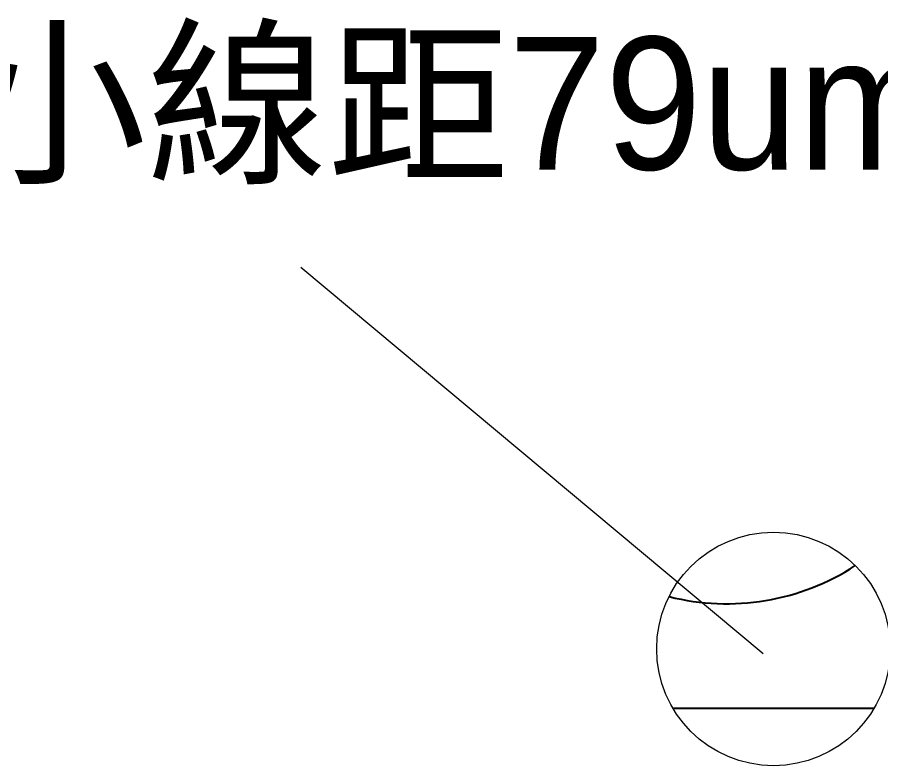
# Model space of a CAD drawing. Extents: x 1596 to 1844, y -134 to 41.
# Drawn here: x 1614.28 to 1627.3, y -86.15 to -74.86 of the extents above; entities that cross this region are included whole.
import ezdxf

# ---------------------------------------------------------------- set-up
doc = ezdxf.new("R2010")
doc.units = 0
doc.layers.add('gbr-dxf_layer0', color=7, linetype='Continuous')
doc.layers.add('備註', color=1, linetype='Continuous', lineweight=5)
doc.styles.get("Standard").update_dxf_attribs({"font": 'txt.shx'})

msp = doc.modelspace()

# ---------------------------------------------------------------- linework, layer by layer
at = {"layer": 'gbr-dxf_layer0', "linetype": 'Continuous'}
msp.add_lwpolyline([(1627.201, -85.285), (1624.171, -85.285)], dxfattribs=at)
at = {"layer": 'gbr-dxf_layer0'}
msp.add_arc((1624.981, -80.149), 3.556, 255.8403, 303.0388, dxfattribs=at)
at = {"layer": '備註', "linetype": 'Continuous'}
msp.add_line((1618.561, -78.626), (1625.53, -84.455), dxfattribs=at)
msp.add_circle((1625.686, -84.386), 1.761, dxfattribs=at)

# ---------------------------------------------------------------- texts
at = {"layer": '備註', "color": 1, "linetype": 'Continuous', "insert": (1610.779, -75.156), "char_height": 2, "width": 44.75644, "attachment_point": 1}
msp.add_mtext('{\\fPMingLiU|b0|i0|c136|p18;最小線距79um}', dxfattribs=at)

doc.saveas('drawing.dxf')
